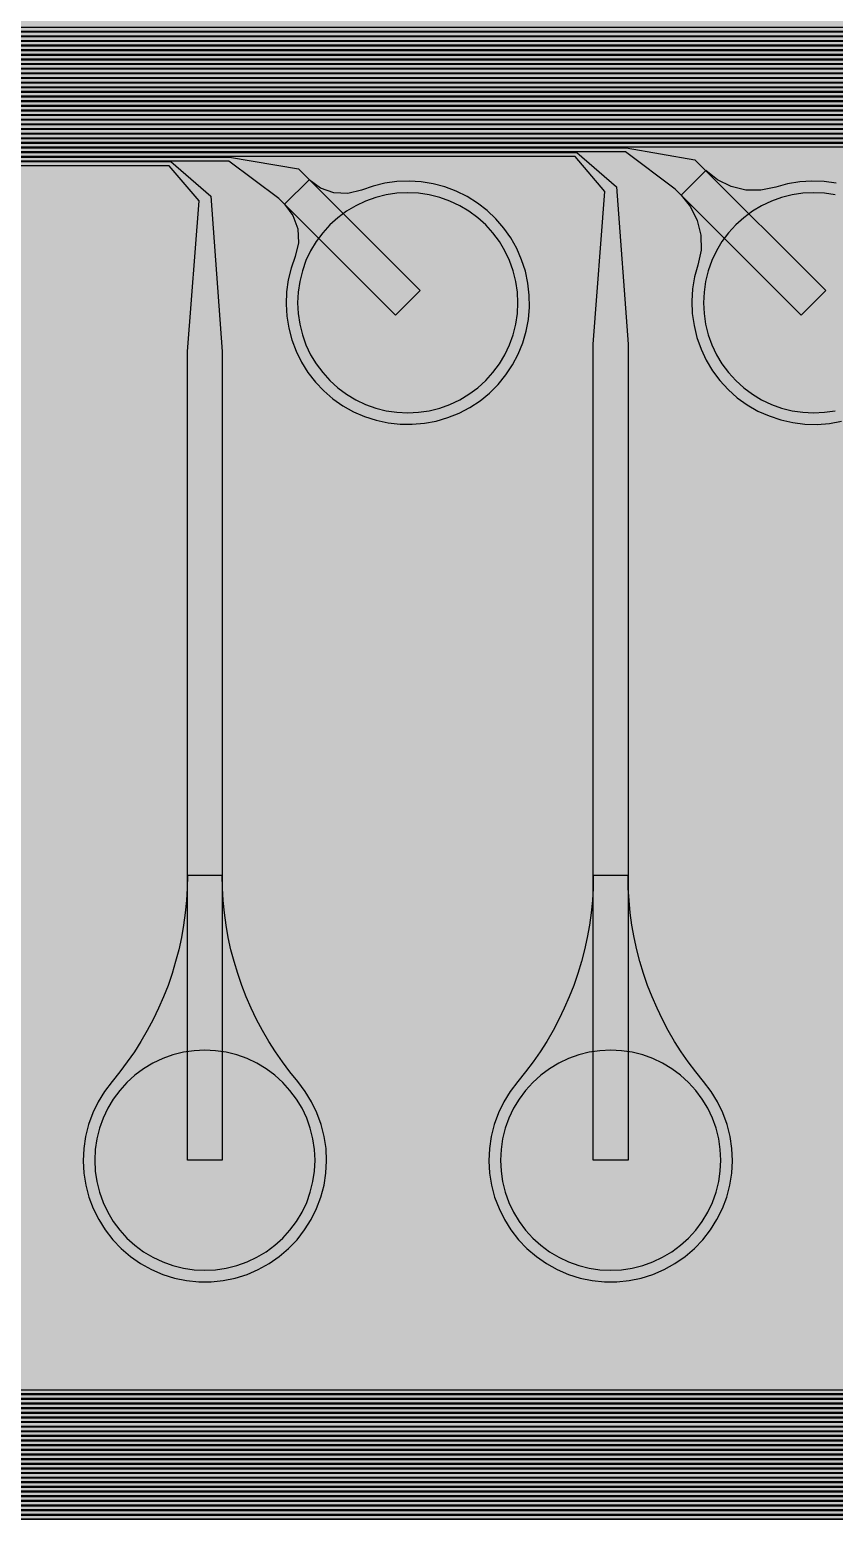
# Model space of a CAD drawing. Header units: metres. Extents: x -7231 to 10969, y -37556 to 1873.
# Drawn here: x -5395 to -4701, y -36084 to -34805 of the extents above; entities that cross this region are included whole.
import ezdxf

# ---------------------------------------------------------------- set-up
doc = ezdxf.new("R2010")
doc.units = ezdxf.units.M
for name, color, linetype in [('Metal1', 4, 'CONTINUOUS'), ('Metal2', 3, 'CONTINUOUS'), ('Polyimide', 7, 'CONTINUOUS'), ('Polyimide_Negative', 5, 'CONTINUOUS')]:
    doc.layers.add(name, color=color, linetype=linetype)

msp = doc.modelspace()

# ---------------------------------------------------------------- hatches: boundary and pattern name
at = {"layer": 'Polyimide'}
msp.add_hatch(color=7, dxfattribs=at).paths.add_polyline_path([(4065.7, -468), (4066.7, -502), (4068.5, -536), (4071.4, -570), (4075.5, -604), (4081, -638), (4088, -672), (4096.5, -706), (4106.6, -740), (4118.3, -774), (4131.6, -808), (4146.5, -842), (4162.9, -876), (4180.7, -910), (4199.8, -944), (4220.2, -978), (4241.7, -1012), (4264.2, -1046), (4287.5, -1080), (4311.5, -1114), (4336, -1148), (4360.9, -1182), (4385.9, -1216), (4410.9, -1250), (4435.7, -1284), (4460.2, -1318), (4484.2, -1352), (4507.5, -1385.9), (4530, -1419.9), (4551.5, -1453.9), (4571.9, -1487.9), (4591.1, -1521.9), (4608.9, -1555.9), (4625.3, -1589.9), (4640.1, -1623.9), (4653.4, -1657.9), (4665.1, -1691.9), (4675.2, -1725.9), (4683.7, -1759.9), (4690.7, -1793.9), (4696.2, -1827.9), (4700.3, -1861.9), (4703.2, -1895.9), (4705.1, -1929.9), (4706.1, -1963.9), (4706.4, -1997.9), (4706.5, -2031.9), (4706.5, -4793), (4710, -4838.4), (4720.2, -4882.7), (4737.1, -4925), (4760.1, -4964.2), (4788.9, -4999.5), (4822.6, -5030), (4860.5, -5055.1), (4901.8, -5074.2), (4901.8, -5074.2), (4970.7, -5105.2), (5034.7, -5145.3), (5092.8, -5193.5), (5143.8, -5249.2), (5186.9, -5311.2), (5221.2, -5378.4), (5246.2, -5449.7), (5261.4, -5523.7), (5266.5, -5599), (5261.4, -5674.3), (5246.2, -5748.3), (5221.2, -5819.6), (5186.9, -5886.8), (5143.8, -5948.8), (5092.8, -6004.5), (5034.7, -6052.7), (4970.7, -6092.8), (4901.8, -6123.8), (4860.5, -6142.9), (4822.6, -6168), (4788.9, -6198.5), (4760.1, -6233.8), (4737.1, -6273), (4720.2, -6315.3), (4710, -6359.6), (4706.5, -6405), (4706.5, -9221.5), (4710, -9266.9), (4720.2, -9311.2), (4737.1, -9353.5), (4760.1, -9392.7), (4788.9, -9428), (4822.6, -9458.5), (4860.5, -9483.6), (4901.8, -9502.7), (4970.7, -9533.7), (5034.7, -9573.8), (5092.8, -9622), (5143.8, -9677.7), (5186.9, -9739.7), (5221.2, -9806.9), (5246.2, -9878.2), (5261.4, -9952.2), (5266.5, -10027.5), (5261.4, -10102.8), (5246.2, -10176.8), (5221.2, -10248.1), (5186.9, -10315.3), (5143.8, -10377.3), (5092.8, -10433), (5034.7, -10481.2), (4970.7, -10521.3), (4901.8, -10552.3), (4860.5, -10571.4), (4822.6, -10596.5), (4788.9, -10627), (4760.1, -10662.3), (4737.1, -10701.5), (4720.2, -10743.8), (4710, -10788.1), (4706.5, -10833.5), (4706.5, -13650), (4710, -13695.4), (4720.2, -13739.7), (4737.1, -13782), (4760.1, -13821.2), (4788.9, -13856.5), (4822.6, -13887), (4860.5, -13912.1), (4901.8, -13931.2), (4970.7, -13962.2), (5034.7, -14002.2), (5092.8, -14050.5), (5143.8, -14106.2), (5186.9, -14168.2), (5221.2, -14235.4), (5246.2, -14306.7), (5261.4, -14380.7), (5266.5, -14456), (5261.4, -14531.3), (5246.2, -14605.3), (5221.2, -14676.5), (5186.9, -14743.8), (5143.8, -14805.8), (5092.8, -14861.5), (5034.7, -14909.7), (4970.7, -14949.8), (4901.8, -14980.8), (4860.5, -14999.9), (4822.6, -15025), (4788.9, -15055.5), (4760.1, -15090.8), (4737.1, -15130), (4720.2, -15172.3), (4710, -15216.6), (4706.5, -15262), (4706.5, -15456), (4720.9, -15750), (4764.1, -16041.3), (4835.7, -16326.8), (4934.9, -16604), (5060.7, -16870.2), (5212.1, -17122.7), (5387.5, -17359.2), (5585.2, -17577.3), (5803.3, -17775), (6039.8, -17950.4), (6292.3, -18101.8), (6558.4, -18227.6), (6835.6, -18326.8), (7121.2, -18398.3), (7412.4, -18441.5), (7706.5, -18456), (9969, -18456), (10047.4, -18459.8), (10125.1, -18471.4), (10201.2, -18490.4), (10275.2, -18516.9), (10346.1, -18550.5), (10413.5, -18590.8), (10476.5, -18637.6), (10534.7, -18690.3), (10587.4, -18748.5), (10634.2, -18811.5), (10674.5, -18878.9), (10708.1, -18949.8), (10734.6, -19023.8), (10753.6, -19099.9), (10765.2, -19177.6), (10769, -19256), (10769, -20895.8), (10730.2, -20951.4), (10694.6, -21009.1), (10662.2, -21068.6), (10633.2, -21129.9), (10607.6, -21192.7), (10585.5, -21256.7), (10566.9, -21322), (10552, -21388.1), (10540.8, -21455), (10533.4, -21522.3), (10529.6, -21590), (10529.6, -21657.8), (10533.4, -21725.5), (10540.8, -21792.9), (10552, -21859.7), (10566.9, -21925.9), (10585.5, -21991.1), (10607.6, -22055.2), (10633.2, -22117.9), (10662.2, -22179.2), (10694.6, -22238.7), (10730.2, -22296.4), (10769, -22352), (10769, -32454.2), (10728.7, -32510.5), (10691.7, -32568.9), (10658, -32629.3), (10627.8, -32691.6), (10601.2, -32755.4), (10578.2, -32820.7), (10558.9, -32887.1), (10543.4, -32954.5), (10531.8, -33022.7), (10524, -33091.4), (10520.1, -33160.5), (10520.1, -33229.7), (10524, -33298.8), (10531.8, -33367.5), (10543.4, -33435.7), (10558.9, -33503.1), (10578.2, -33569.5), (10601.2, -33634.8), (10627.8, -33698.6), (10658, -33760.8), (10691.7, -33821.3), (10728.7, -33879.7), (10769, -33936), (10769, -36556), (10765.2, -36634.4), (10753.6, -36712.1), (10734.6, -36788.2), (10708.1, -36862.1), (10674.5, -36933.1), (10634.2, -37000.5), (10587.4, -37063.5), (10534.7, -37121.7), (10476.5, -37174.4), (10413.5, -37221.2), (10346.1, -37261.5), (10275.2, -37295.1), (10201.2, -37321.6), (10125.1, -37340.6), (10047.4, -37352.1), (9969, -37356), (-6231, -37356), (-6309.4, -37352.1), (-6387.1, -37340.6), (-6463.2, -37321.6), (-6537.2, -37295.1), (-6608.1, -37261.5), (-6675.5, -37221.2), (-6738.5, -37174.4), (-6796.7, -37121.7), (-6849.4, -37063.5), (-6896.2, -37000.5), (-6936.5, -36933.1), (-6970.1, -36862.1), (-6996.6, -36788.2), (-7015.6, -36712.1), (-7027.2, -36634.4), (-7031, -36556), (-7031, -33936), (-6990.7, -33879.8), (-6953.7, -33821.3), (-6920, -33760.9), (-6889.8, -33698.6), (-6863.2, -33634.8), (-6840.2, -33569.5), (-6820.9, -33503.1), (-6805.4, -33435.7), (-6793.7, -33367.5), (-6785.9, -33298.8), (-6782, -33229.7), (-6782, -33160.5), (-6785.9, -33091.4), (-6793.7, -33022.7), (-6805.4, -32954.5), (-6820.9, -32887.1), (-6840.2, -32820.6), (-6863.2, -32755.4), (-6889.8, -32691.5), (-6920, -32629.3), (-6953.7, -32568.9), (-6990.7, -32510.4), (-7031, -32454.2), (-7031, -22364.8), (-6990.7, -22308.6), (-6953.7, -22250.1), (-6920, -22189.7), (-6889.8, -22127.5), (-6863.2, -22063.6), (-6840.2, -21998.4), (-6820.9, -21931.9), (-6805.4, -21864.5), (-6793.7, -21796.3), (-6785.9, -21727.6), (-6782, -21658.5), (-6782, -21589.3), (-6785.9, -21520.3), (-6793.7, -21451.5), (-6805.4, -21383.3), (-6820.9, -21315.9), (-6840.2, -21249.5), (-6863.2, -21184.2), (-6889.8, -21120.4), (-6920, -21058.1), (-6953.7, -20997.7), (-6990.7, -20939.3), (-7031, -20883), (-7031, -19256), (-7027.2, -19177.6), (-7015.6, -19099.9), (-6996.6, -19023.8), (-6970.1, -18949.8), (-6936.5, -18878.9), (-6896.2, -18811.5), (-6849.4, -18748.5), (-6796.7, -18690.3), (-6738.5, -18637.6), (-6675.5, -18590.8), (-6608.1, -18550.5), (-6537.2, -18516.9), (-6463.2, -18490.4), (-6387.1, -18471.4), (-6309.4, -18459.8), (-6231, -18456), (-3968.5, -18456), (-3674.4, -18441.5), (-3383.2, -18398.3), (-3097.6, -18326.8), (-2820.4, -18227.6), (-2554.3, -18101.8), (-2301.8, -17950.4), (-2065.3, -17775), (-1847.2, -17577.3), (-1649.5, -17359.2), (-1474.1, -17122.7), (-1322.7, -16870.2), (-1196.9, -16604), (-1097.7, -16326.8), (-1026.1, -16041.3), (-982.9, -15750), (-968.5, -15456), (-968.5, -15262), (-972, -15216.6), (-982.2, -15172.3), (-999.1, -15130), (-1022.1, -15090.8), (-1050.9, -15055.5), (-1084.6, -15025), (-1122.5, -14999.9), (-1163.8, -14980.8), (-1232.7, -14949.8), (-1296.7, -14909.7), (-1354.8, -14861.5), (-1405.8, -14805.8), (-1448.9, -14743.8), (-1483.2, -14676.5), (-1508.2, -14605.3), (-1523.4, -14531.3), (-1528.5, -14456), (-1523.4, -14380.7), (-1508.2, -14306.7), (-1483.2, -14235.4), (-1448.9, -14168.2), (-1405.8, -14106.2), (-1354.8, -14050.5), (-1296.7, -14002.2), (-1232.7, -13962.2), (-1163.8, -13931.2), (-1122.5, -13912.1), (-1084.6, -13887), (-1050.9, -13856.5), (-1022.1, -13821.2), (-999.1, -13782), (-982.2, -13739.7), (-972, -13695.4), (-968.5, -13650), (-968.5, -12309.6), (-972, -12264.3), (-982.2, -12219.9), (-999.1, -12177.7), (-1022.1, -12138.5), (-1050.9, -12103.2), (-1084.6, -12072.6), (-1122.5, -12047.5), (-1163.8, -12028.5), (-1232.7, -11997.4), (-1296.7, -11957.4), (-1354.8, -11909.1), (-1405.8, -11853.5), (-1448.9, -11791.5), (-1483.2, -11724.2), (-1508.2, -11653), (-1523.4, -11579), (-1528.5, -11503.7), (-1523.4, -11428.3), (-1508.2, -11354.4), (-1483.2, -11283.1), (-1448.9, -11215.9), (-1405.8, -11153.8), (-1354.8, -11098.2), (-1296.7, -11049.9), (-1232.7, -11009.9), (-1163.8, -10978.8), (-1122.5, -10959.8), (-1084.6, -10934.7), (-1050.9, -10904.1), (-1022.1, -10868.9), (-999.1, -10829.6), (-982.2, -10787.4), (-972, -10743), (-968.5, -10697.7), (-968.5, -9357.3), (-972, -9311.9), (-982.2, -9267.6), (-999.1, -9225.4), (-1022.1, -9186.1), (-1050.9, -9150.8), (-1084.6, -9120.3), (-1122.5, -9095.2), (-1163.8, -9076.2), (-1163.8, -9076.2), (-1232.7, -9045.1), (-1296.7, -9005.1), (-1354.8, -8956.8), (-1405.8, -8901.1), (-1448.9, -8839.1), (-1483.2, -8771.9), (-1508.2, -8700.6), (-1523.4, -8626.7), (-1528.5, -8551.3), (-1523.4, -8476), (-1508.2, -8402), (-1483.2, -8330.8), (-1448.9, -8263.5), (-1405.8, -8201.5), (-1354.8, -8145.9), (-1296.7, -8097.6), (-1232.7, -8057.6), (-1163.8, -8026.5), (-1163.8, -8026.5), (-1122.5, -8007.4), (-1084.6, -7982.4), (-1050.9, -7951.8), (-1022.1, -7916.5), (-999.1, -7877.3), (-982.2, -7835), (-972, -7790.7), (-968.5, -7745.4), (-968.5, -6405), (-972, -6359.6), (-982.2, -6315.3), (-999.1, -6273), (-1022.1, -6233.8), (-1050.9, -6198.5), (-1084.6, -6168), (-1122.5, -6142.9), (-1163.8, -6123.8), (-1163.8, -6123.8), (-1232.7, -6092.8), (-1296.7, -6052.7), (-1354.8, -6004.5), (-1405.8, -5948.8), (-1448.9, -5886.8), (-1483.2, -5819.6), (-1508.2, -5748.3), (-1523.4, -5674.3), (-1528.5, -5599), (-1523.4, -5523.7), (-1508.2, -5449.7), (-1483.2, -5378.4), (-1448.9, -5311.2), (-1405.8, -5249.2), (-1354.8, -5193.5), (-1296.7, -5145.3), (-1232.7, -5105.2), (-1163.8, -5074.2), (-1163.8, -5074.2), (-1122.5, -5055.1), (-1084.6, -5030), (-1050.9, -4999.5), (-1022.1, -4964.2), (-999.1, -4925), (-982.2, -4882.7), (-972, -4838.4), (-968.5, -4793), (-968.5, -2031.9), (-968.4, -1997.9), (-968.1, -1963.9), (-967.1, -1929.9), (-965.2, -1895.9), (-962.2, -1861.9), (-958, -1827.9), (-952.4, -1793.9), (-945.3, -1759.9), (-936.6, -1725.9), (-926.4, -1691.9), (-914.4, -1657.9), (-900.9, -1623.9), (-885.7, -1589.9), (-869.1, -1555.9), (-850.9, -1521.9), (-831.4, -1487.9), (-810.6, -1453.9), (-788.7, -1419.9), (-765.8, -1385.9), (-742.1, -1352), (-717.6, -1318), (-692.7, -1284), (-667.4, -1250), (-641.9, -1216), (-616.4, -1182), (-591.1, -1148), (-566.1, -1114), (-541.7, -1080), (-517.9, -1046), (-495, -1012), (-473.1, -978), (-452.4, -944), (-432.8, -910), (-414.7, -876), (-398, -842), (-382.9, -808), (-369.3, -774), (-357.4, -740), (-347.1, -706), (-338.4, -672), (-331.3, -638), (-325.7, -604), (-321.5, -570), (-318.6, -536), (-316.7, -502), (-315.7, -468), (-315.3, -434), (-315.2, -400), (-315.2, 401), (-315.2, 451), (-315.2, 1644), (-270.2, 1644), (-270, 1637.1), (-269.4, 1630.3), (-268.2, 1623.5), (-266.7, 1616.8), (-264.7, 1610.2), (-262.3, 1603.8), (-259.4, 1597.6), (-256.2, 1591.5), (-252.6, 1585.7), (-248.6, 1580.1), (-244.2, 1574.8), (-239.5, 1569.8), (-234.5, 1565.1), (-229.2, 1560.7), (-223.6, 1556.7), (-217.8, 1553.1), (-211.7, 1549.8), (-205.4, 1547), (-199, 1544.6), (-192.4, 1542.6), (-185.7, 1541), (-179, 1539.9), (-172.1, 1539.2), (-165.2, 1539), (-158.4, 1539.2), (-151.5, 1539.9), (-144.8, 1541), (-138.1, 1542.6), (-131.5, 1544.6), (-125.1, 1547), (-118.8, 1549.8), (-112.8, 1553.1), (-106.9, 1556.7), (-101.3, 1560.7), (-96, 1565.1), (-91, 1569.8), (-86.3, 1574.8), (-81.9, 1580.1), (-77.9, 1585.7), (-74.3, 1591.5), (-71.1, 1597.6), (-68.2, 1603.8), (-65.8, 1610.2), (-63.8, 1616.8), (-62.3, 1623.5), (-61.1, 1630.3), (-60.5, 1637.1), (-60.2, 1644), (1853, 1644), (1853, 1573), (3815.2, 1573), (3815.5, 1579.5), (3816.1, 1586.1), (3817.2, 1592.5), (3818.7, 1598.9), (3820.6, 1605.1), (3822.9, 1611.3), (3825.6, 1617.2), (3828.6, 1623), (3832.1, 1628.6), (3835.9, 1633.9), (3840.1, 1638.9), (3844.5, 1643.7), (3849.3, 1648.2), (3854.4, 1652.3), (3859.7, 1656.1), (3865.2, 1659.6), (3871, 1662.7), (3877, 1665.4), (3883.1, 1667.7), (3889.4, 1669.6), (3895.7, 1671.1), (3902.2, 1672.1), (3908.7, 1672.8), (3915.2, 1673), (3921.8, 1672.8), (3928.3, 1672.1), (3934.8, 1671.1), (3941.1, 1669.6), (3947.4, 1667.7), (3953.5, 1665.4), (3959.5, 1662.7), (3965.2, 1659.6), (3970.8, 1656.1), (3976.1, 1652.3), (3981.2, 1648.2), (3986, 1643.7), (3990.4, 1638.9), (3994.6, 1633.9), (3998.4, 1628.6), (4001.9, 1623), (4004.9, 1617.2), (4007.6, 1611.3), (4009.9, 1605.1), (4011.8, 1598.9), (4013.3, 1592.5), (4014.4, 1586.1), (4015, 1579.5), (4015.2, 1573), (4065.2, 1573), (4065.2, 451), (4065.2, 401), (4065.2, -400), (4065.3, -434), (4065.7, -468)])

# ---------------------------------------------------------------- linework, layer by layer
at = {"layer": 'Metal1'}
for points in [[(1728.7, -19211.9), (1728.7, -36063.7), (1697.7, -36094.7), (-5826.2, -36094.7), (-5857.2, -36063.7), (-5857.2, -34838.3), (-5826.2, -34807.2), (-372.8, -34807.2), (-338.9, -34837.1), (-328.5, -34993.5), (-328.5, -35781), (-358.5, -35781), (-358.5, -34993.5), (-348.1, -34840.9), (-374.2, -34810.8), (-5824.8, -34810.8), (-5853.7, -34839.7), (-5853.7, -36062.3), (-5824.8, -36091.2), (1696.3, -36091.2), (1725.2, -36062.3), (1725.2, -19211.9)], [(1720.7, -19211.9), (1720.7, -36055.7), (1689.7, -36086.7), (-5818.2, -36086.7), (-5849.2, -36055.7), (-5849.2, -34846.3), (-5818.2, -34815.2), (-722.8, -34815.2), (-688.9, -34845.1), (-678.5, -34999.9), (-678.5, -35781), (-708.5, -35781), (-708.5, -34999.9), (-698.1, -34848.9), (-724.2, -34818.8), (-5816.8, -34818.8), (-5845.7, -34847.7), (-5845.7, -36054.3), (-5816.8, -36083.2), (1688.3, -36083.2), (1717.2, -36054.3), (1717.2, -19211.9)], [(1712.7, -19211.9), (1712.7, -36047.7), (1681.7, -36078.7), (-5810.2, -36078.7), (-5841.2, -36047.7), (-5841.2, -34854.3), (-5810.2, -34823.2), (-1072.8, -34823.2), (-1038.8, -34853.1), (-1028.5, -35006.3), (-1028.5, -35781), (-1058.5, -35781), (-1058.5, -35006.3), (-1048.2, -34856.9), (-1074.2, -34826.8), (-5808.8, -34826.8), (-5837.7, -34855.7), (-5837.7, -36046.3), (-5808.8, -36075.2), (1680.3, -36075.2), (1709.2, -36046.3), (1709.2, -19211.9)], [(1704.7, -19211.9), (1704.7, -36039.7), (1673.7, -36070.7), (-5802.2, -36070.7), (-5833.2, -36039.7), (-5833.2, -34862.3), (-5802.2, -34831.2), (-1422.8, -34831.2), (-1388.8, -34861.1), (-1378.5, -35012.7), (-1378.5, -35781), (-1408.5, -35781), (-1408.5, -35012.7), (-1398.2, -34864.9), (-1424.2, -34834.8), (-5800.8, -34834.8), (-5829.7, -34863.7), (-5829.7, -36038.3), (-5800.8, -36067.2), (1672.3, -36067.2), (1701.2, -36038.3), (1701.2, -19211.9)], [(1696.7, -19211.9), (1696.7, -36031.7), (1665.7, -36062.7), (-5794.2, -36062.7), (-5825.2, -36031.7), (-5825.2, -34870.3), (-5794.2, -34839.2), (-1772.8, -34839.2), (-1738.8, -34869.1), (-1728.5, -35019.1), (-1728.5, -35781), (-1758.5, -35781), (-1758.5, -35019.1), (-1748.2, -34872.9), (-1774.2, -34842.8), (-5792.8, -34842.8), (-5821.7, -34871.7), (-5821.7, -36030.3), (-5792.8, -36059.2), (1664.3, -36059.2), (1693.2, -36030.3), (1693.2, -19211.9)], [(1688.7, -19211.9), (1688.7, -36023.7), (1657.7, -36054.7), (-5786.2, -36054.7), (-5817.2, -36023.7), (-5817.2, -34878.3), (-5786.2, -34847.2), (-2122.8, -34847.2), (-2088.8, -34877), (-2078.5, -35025.5), (-2078.5, -35781), (-2108.5, -35781), (-2108.5, -35025.5), (-2098.2, -34881), (-2124.2, -34850.8), (-5784.8, -34850.8), (-5813.7, -34879.7), (-5813.7, -36022.3), (-5784.8, -36051.2), (1656.3, -36051.2), (1685.2, -36022.3), (1685.2, -19211.9)], [(1680.7, -19211.9), (1680.7, -36015.7), (1649.7, -36046.7), (-5778.2, -36046.7), (-5809.2, -36015.7), (-5809.2, -34886.3), (-5778.2, -34855.2), (-2472.8, -34855.2), (-2438.7, -34885), (-2428.5, -35031.9), (-2428.5, -35781), (-2458.5, -35781), (-2458.5, -35031.9), (-2448.3, -34889), (-2474.2, -34858.8), (-5776.8, -34858.8), (-5805.7, -34887.7), (-5805.7, -36014.3), (-5776.8, -36043.2), (1648.3, -36043.2), (1677.2, -36014.3), (1677.2, -19211.9)], [(1672.7, -19211.9), (1672.7, -36007.7), (1641.7, -36038.7), (-5770.2, -36038.7), (-5801.2, -36007.7), (-5801.2, -34894.3), (-5770.2, -34863.2), (-2822.8, -34863.2), (-2788.7, -34893), (-2778.5, -35038.3), (-2778.5, -35781), (-2808.5, -35781), (-2808.5, -35038.3), (-2798.3, -34897), (-2824.2, -34866.8), (-5768.8, -34866.8), (-5797.7, -34895.7), (-5797.7, -36006.3), (-5768.8, -36035.2), (1640.3, -36035.2), (1669.2, -36006.3), (1669.2, -19211.9)], [(1664.7, -19211.9), (1664.7, -35999.7), (1633.7, -36030.7), (-5762.2, -36030.7), (-5793.2, -35999.7), (-5793.2, -34902.3), (-5762.2, -34871.2), (-3172.8, -34871.2), (-3138.7, -34901), (-3128.5, -35044.7), (-3128.5, -35781), (-3158.5, -35781), (-3158.5, -35044.7), (-3148.3, -34905), (-3174.2, -34874.8), (-5760.8, -34874.8), (-5789.7, -34903.7), (-5789.7, -35998.3), (-5760.8, -36027.2), (1632.3, -36027.2), (1661.2, -35998.3), (1661.2, -19211.9)], [(1656.7, -19211.9), (1656.7, -35991.7), (1625.7, -36022.7), (-5754.2, -36022.7), (-5785.2, -35991.7), (-5785.2, -34910.3), (-5754.2, -34879.2), (-3522.8, -34879.2), (-3488.7, -34909), (-3478.5, -35051.1), (-3478.5, -35781), (-3508.5, -35781), (-3508.5, -35051.1), (-3498.3, -34913), (-3524.2, -34882.8), (-5752.8, -34882.8), (-5781.7, -34911.7), (-5781.7, -35990.3), (-5752.8, -36019.2), (1624.3, -36019.2), (1653.2, -35990.3), (1653.2, -19211.9)], [(1648.7, -19211.9), (1648.7, -35983.7), (1617.7, -36014.7), (-5746.2, -36014.7), (-5777.2, -35983.7), (-5777.2, -34918.3), (-5746.2, -34887.2), (-3872.8, -34887.2), (-3838.6, -34917), (-3828.5, -35057.5), (-3828.5, -35781), (-3858.5, -35781), (-3858.5, -35057.5), (-3848.4, -34921), (-3874.2, -34890.8), (-5744.8, -34890.8), (-5773.7, -34919.7), (-5773.7, -35982.3), (-5744.8, -36011.2), (1616.3, -36011.2), (1645.2, -35982.3), (1645.2, -19211.9)], [(1640.7, -19211.9), (1640.7, -35975.7), (1609.7, -36006.7), (-5738.2, -36006.7), (-5769.2, -35975.7), (-5769.2, -34926.3), (-5738.2, -34895.2), (-4222.8, -34895.2), (-4188.6, -34925), (-4178.5, -35063.9), (-4178.5, -35781), (-4208.5, -35781), (-4208.5, -35063.9), (-4198.4, -34929), (-4224.2, -34898.8), (-5736.8, -34898.8), (-5765.7, -34927.7), (-5765.7, -35974.3), (-5736.8, -36003.2), (1608.3, -36003.2), (1637.2, -35974.3), (1637.2, -19211.9)], [(1632.7, -19211.9), (1632.7, -35967.7), (1601.7, -35998.7), (-5730.2, -35998.7), (-5761.2, -35967.7), (-5761.2, -34934.3), (-5730.2, -34903.2), (-4572.8, -34903.2), (-4538.6, -34933), (-4528.5, -35070.3), (-4528.5, -35781), (-4558.5, -35781), (-4558.5, -35070.3), (-4548.4, -34937), (-4574.2, -34906.8), (-5728.8, -34906.8), (-5757.7, -34935.7), (-5757.7, -35966.3), (-5728.8, -35995.2), (1600.3, -35995.2), (1629.2, -35966.3), (1629.2, -19211.9)], [(1624.7, -19211.9), (1624.7, -35959.7), (1593.7, -35990.7), (-5722.2, -35990.7), (-5753.2, -35959.7), (-5753.2, -34942.3), (-5722.2, -34911.2), (-4922.8, -34911.2), (-4888.6, -34941), (-4878.5, -35076.7), (-4878.5, -35781), (-4908.5, -35781), (-4908.5, -35076.7), (-4898.4, -34945), (-4924.2, -34914.8), (-5720.8, -34914.8), (-5749.7, -34943.7), (-5749.7, -35958.3), (-5720.8, -35987.2), (1592.3, -35987.2), (1621.2, -35958.3), (1621.2, -19211.9)], [(1616.7, -19211.9), (1616.7, -35951.7), (1585.7, -35982.7), (-5714.2, -35982.7), (-5745.2, -35951.7), (-5745.2, -34950.3), (-5714.2, -34919.2), (-5272.8, -34919.2), (-5238.5, -34948.9), (-5228.5, -35083.1), (-5228.5, -35781), (-5258.5, -35781), (-5258.5, -35083.1), (-5248.5, -34953.1), (-5274.2, -34922.8), (-5712.8, -34922.8), (-5741.7, -34951.7), (-5741.7, -35950.3), (-5712.8, -35979.2), (1584.3, -35979.2), (1613.2, -35950.3), (1613.2, -19211.9)]]:
    msp.add_lwpolyline(points, dxfattribs=at)
for points in [[(-5258.5, -35535.4), (-5258.7, -35546.2), (-5259.3, -35556.9), (-5260.4, -35567.6), (-5261.8, -35578.2), (-5263.7, -35588.8), (-5266, -35599.3), (-5268.7, -35609.6), (-5271.8, -35619.9), (-5275.3, -35630.1), (-5279.2, -35640.1), (-5283.5, -35649.9), (-5288.1, -35659.6), (-5293.2, -35669.1), (-5298.6, -35678.4), (-5304.3, -35687.4), (-5310.4, -35696.2), (-5316.9, -35704.8), (-5323.6, -35713.1), (-5330.1, -35721.6), (-5335.6, -35730.6), (-5340.2, -35740.2), (-5343.9, -35750.1), (-5346.5, -35760.4), (-5348, -35770.9), (-5348.5, -35781.5), (-5347.9, -35792.1), (-5346.3, -35802.6), (-5343.6, -35812.8), (-5339.8, -35822.7), (-5335.1, -35832.2), (-5329.5, -35841.2), (-5323, -35849.6), (-5315.7, -35857.3), (-5307.6, -35864.2), (-5298.9, -35870.2), (-5289.6, -35875.3), (-5279.9, -35879.5), (-5269.7, -35882.7), (-5259.4, -35884.8), (-5248.8, -35885.9), (-5238.2, -35885.9), (-5227.6, -35884.8), (-5217.3, -35882.7), (-5207.1, -35879.5), (-5197.4, -35875.3), (-5188.1, -35870.2), (-5179.4, -35864.2), (-5171.3, -35857.3), (-5164, -35849.6), (-5157.5, -35841.2), (-5151.9, -35832.2), (-5147.2, -35822.7), (-5143.4, -35812.8), (-5140.7, -35802.6), (-5139.1, -35792.1), (-5138.5, -35781.5), (-5139, -35770.9), (-5140.5, -35760.4), (-5143.1, -35750.1), (-5146.8, -35740.2), (-5151.4, -35730.6), (-5156.9, -35721.6), (-5163.4, -35713.1), (-5170.1, -35704.8), (-5176.6, -35696.2), (-5182.7, -35687.4), (-5188.4, -35678.4), (-5193.8, -35669.1), (-5198.9, -35659.6), (-5203.5, -35649.9), (-5207.8, -35640.1), (-5211.7, -35630.1), (-5215.2, -35619.9), (-5218.3, -35609.6), (-5221, -35599.3), (-5223.3, -35588.8), (-5225.2, -35578.2), (-5226.6, -35567.6), (-5227.7, -35556.9), (-5228.3, -35546.2), (-5228.5, -35535.4), (-5258.5, -35535.4)], [(-4908.5, -35535.4), (-4908.7, -35546.2), (-4909.3, -35556.9), (-4910.4, -35567.6), (-4911.8, -35578.2), (-4913.7, -35588.8), (-4916, -35599.3), (-4918.7, -35609.6), (-4921.8, -35619.9), (-4925.3, -35630.1), (-4929.2, -35640.1), (-4933.5, -35649.9), (-4938.1, -35659.6), (-4943.2, -35669.1), (-4948.6, -35678.4), (-4954.3, -35687.4), (-4960.4, -35696.2), (-4966.9, -35704.8), (-4973.6, -35713.1), (-4980.1, -35721.6), (-4985.6, -35730.6), (-4990.2, -35740.2), (-4993.9, -35750.1), (-4996.5, -35760.4), (-4998, -35770.9), (-4998.5, -35781.5), (-4997.9, -35792.1), (-4996.3, -35802.6), (-4993.6, -35812.8), (-4989.8, -35822.7), (-4985.1, -35832.2), (-4979.5, -35841.2), (-4973, -35849.6), (-4965.7, -35857.3), (-4957.6, -35864.2), (-4948.9, -35870.2), (-4939.6, -35875.3), (-4929.9, -35879.5), (-4919.7, -35882.7), (-4909.4, -35884.8), (-4898.8, -35885.9), (-4888.2, -35885.9), (-4877.6, -35884.8), (-4867.3, -35882.7), (-4857.1, -35879.5), (-4847.4, -35875.3), (-4838.1, -35870.2), (-4829.4, -35864.2), (-4821.3, -35857.3), (-4814, -35849.6), (-4807.5, -35841.2), (-4801.9, -35832.2), (-4797.2, -35822.7), (-4793.4, -35812.8), (-4790.7, -35802.6), (-4789.1, -35792.1), (-4788.5, -35781.5), (-4789, -35770.9), (-4790.5, -35760.4), (-4793.1, -35750.1), (-4796.8, -35740.2), (-4801.4, -35730.6), (-4806.9, -35721.6), (-4813.4, -35713.1), (-4820.1, -35704.8), (-4826.6, -35696.2), (-4832.7, -35687.4), (-4838.4, -35678.4), (-4843.8, -35669.1), (-4848.9, -35659.6), (-4853.5, -35649.9), (-4857.8, -35640.1), (-4861.7, -35630.1), (-4865.2, -35619.9), (-4868.3, -35609.6), (-4871, -35599.3), (-4873.3, -35588.8), (-4875.2, -35578.2), (-4876.6, -35567.6), (-4877.7, -35556.9), (-4878.3, -35546.2), (-4878.5, -35535.4), (-4908.5, -35535.4)]]:
    msp.add_lwpolyline(points, close=True, dxfattribs=at)
at = {"layer": 'Metal2'}
for points in [[(1732.7, -19211.9), (1732.7, -36067.7), (1701.7, -36098.7), (-5830.2, -36098.7), (-5861.2, -36067.7), (-5861.2, -34834.3), (-5830.2, -34803.2), (-339.3, -34803.2), (-289.1, -34825.4), (-242.8, -34887.7), (-155.6, -35033.3), (-181.4, -35048.7), (-268.5, -34903.1), (-299.5, -34836.1), (-340.2, -34806.8), (-5828.8, -34806.8), (-5857.7, -34835.7), (-5857.7, -36066.3), (-5828.8, -36095.2), (1700.3, -36095.2), (1729.2, -36066.3), (1729.2, -19211.9)], [(1724.7, -19211.9), (1724.7, -36059.7), (1693.7, -36090.7), (-5822.2, -36090.7), (-5853.2, -36059.7), (-5853.2, -34842.3), (-5822.2, -34811.2), (-689.3, -34811.2), (-638.6, -34832.9), (-595.1, -34888.8), (-505.7, -35033.1), (-531.3, -35048.9), (-620.6, -34904.6), (-649.3, -34844.1), (-690.2, -34814.8), (-5820.8, -34814.8), (-5849.7, -34843.7), (-5849.7, -36058.3), (-5820.8, -36087.2), (1692.3, -36087.2), (1721.2, -36058.3), (1721.2, -19211.9)], [(1716.7, -19211.9), (1716.7, -36051.7), (1685.7, -36082.7), (-5814.2, -36082.7), (-5845.2, -36051.7), (-5845.2, -34850.3), (-5814.2, -34819.2), (-1039.3, -34819.2), (-988, -34840.3), (-947.5, -34890.1), (-855.9, -35032.9), (-881.1, -35049.1), (-972.8, -34906.3), (-999, -34852.2), (-1040.2, -34822.8), (-5812.8, -34822.8), (-5841.7, -34851.7), (-5841.7, -36050.3), (-5812.8, -36079.2), (1684.3, -36079.2), (1713.2, -36050.3), (1713.2, -19211.9)], [(1708.7, -19211.9), (1708.7, -36043.7), (1677.7, -36074.7), (-5806.2, -36074.7), (-5837.2, -36043.7), (-5837.2, -34858.3), (-5806.2, -34827.2), (-1389.3, -34827.2), (-1337.4, -34847.7), (-1300.1, -34891.4), (-1206, -35032.7), (-1231, -35049.3), (-1325.1, -34908.1), (-1348.8, -34860.3), (-1390.2, -34830.8), (-5804.8, -34830.8), (-5833.7, -34859.7), (-5833.7, -36042.3), (-5804.8, -36071.2), (1676.3, -36071.2), (1705.2, -36042.3), (1705.2, -19211.9)], [(1700.7, -19211.9), (1700.7, -36035.7), (1669.7, -36066.7), (-5798.2, -36066.7), (-5829.2, -36035.7), (-5829.2, -34866.3), (-5798.2, -34835.2), (-1739.3, -34835.2), (-1686.7, -34855), (-1652.8, -34892.9), (-1556.2, -35032.5), (-1580.8, -35049.5), (-1677.4, -34910), (-1698.6, -34868.4), (-1740.1, -34838.7), (-5796.8, -34838.7), (-5825.7, -34867.7), (-5825.7, -36034.3), (-5796.8, -36063.2), (1668.3, -36063.2), (1697.2, -36034.3), (1697.2, -19211.9)], [(1692.7, -19211.9), (1692.7, -36027.7), (1661.7, -36058.7), (-5790.2, -36058.7), (-5821.2, -36027.7), (-5821.2, -34874.3), (-5790.2, -34843.2), (-2089.3, -34843.2), (-2036, -34862.2), (-2005.5, -34894.5), (-1906.3, -35032.2), (-1930.7, -35049.8), (-2029.9, -34912.1), (-2048.3, -34876.5), (-2090.1, -34846.8), (-5788.8, -34846.8), (-5817.7, -34875.7), (-5817.7, -36026.3), (-5788.8, -36055.2), (1660.3, -36055.2), (1689.2, -36026.3), (1689.2, -19211.9)], [(1684.7, -19211.9), (1684.7, -36019.7), (1653.7, -36050.7), (-5782.2, -36050.7), (-5813.2, -36019.7), (-5813.2, -34882.3), (-5782.2, -34851.2), (-2439.3, -34851.2), (-2385.3, -34869.3), (-2358.4, -34896.3), (-2256.5, -35032), (-2280.5, -35050), (-2382.4, -34914.3), (-2398.1, -34884.7), (-2440.1, -34854.8), (-5780.8, -34854.8), (-5809.7, -34883.7), (-5809.7, -36018.3), (-5780.8, -36047.2), (1652.3, -36047.2), (1681.2, -36018.3), (1681.2, -19211.9)], [(1676.7, -19211.9), (1676.7, -36011.7), (1645.7, -36042.7), (-5774.2, -36042.7), (-5805.2, -36011.7), (-5805.2, -34890.3), (-5774.2, -34859.2), (-2789.3, -34859.2), (-2734.5, -34876.3), (-2711.4, -34898.2), (-2606.7, -35031.7), (-2630.3, -35050.3), (-2735.1, -34916.7), (-2747.9, -34892.9), (-2790.1, -34862.8), (-5772.8, -34862.8), (-5801.7, -34891.7), (-5801.7, -36010.3), (-5772.8, -36039.2), (1644.3, -36039.2), (1673.2, -36010.3), (1673.2, -19211.9)], [(1668.7, -19211.9), (1668.7, -36003.7), (1637.7, -36034.7), (-5766.2, -36034.7), (-5797.2, -36003.7), (-5797.2, -34898.3), (-5766.2, -34867.2), (-3170.2, -34867.2), (-3114.1, -34882.4), (-3077.9, -34910.4), (-2957.9, -35030.4), (-2979.1, -35051.6), (-3099.1, -34931.6), (-3124.5, -34898), (-3170.8, -34870.8), (-5764.8, -34870.8), (-5793.7, -34899.7), (-5793.7, -36002.3), (-5764.8, -36031.2), (1636.3, -36031.2), (1665.2, -36002.3), (1665.2, -19211.9)], [(1660.7, -19211.9), (1660.7, -35995.7), (1629.7, -36026.7), (-5758.2, -36026.7), (-5789.2, -35995.7), (-5789.2, -34906.3), (-5758.2, -34875.2), (-3512.2, -34875.2), (-3455.5, -34889.6), (-3427.9, -34910.4), (-3307.9, -35030.4), (-3329.1, -35051.6), (-3449.1, -34931.6), (-3467, -34906.8), (-3512.8, -34878.8), (-5756.8, -34878.8), (-5785.7, -34907.7), (-5785.7, -35994.3), (-5756.8, -36023.2), (1628.3, -36023.2), (1657.2, -35994.3), (1657.2, -19211.9)], [(1652.7, -19211.9), (1652.7, -35987.7), (1621.7, -36018.7), (-5750.2, -36018.7), (-5781.2, -35987.7), (-5781.2, -34914.3), (-5750.2, -34883.2), (-3854.2, -34883.2), (-3796.8, -34896.6), (-3777.9, -34910.4), (-3657.9, -35030.4), (-3679.1, -35051.6), (-3799.1, -34931.6), (-3809.7, -34915.9), (-3854.8, -34886.8), (-5748.8, -34886.8), (-5777.7, -34915.7), (-5777.7, -35986.3), (-5748.8, -36015.2), (1620.3, -36015.2), (1649.2, -35986.3), (1649.2, -19211.9)], [(1644.7, -19211.9), (1644.7, -35979.7), (1613.7, -36010.7), (-5742.2, -36010.7), (-5773.2, -35979.7), (-5773.2, -34922.3), (-5742.2, -34891.2), (-4196.2, -34891.2), (-4137.9, -34903.2), (-4127.9, -34910.4), (-4007.9, -35030.4), (-4029.1, -35051.6), (-4149.1, -34931.6), (-4152.7, -34925.3), (-4196.8, -34894.8), (-5740.8, -34894.8), (-5769.7, -34923.7), (-5769.7, -35978.3), (-5740.8, -36007.2), (1612.3, -36007.2), (1641.2, -35978.3), (1641.2, -19211.9)], [(1636.7, -19211.9), (1636.7, -35971.7), (1605.7, -36002.7), (-5734.2, -36002.7), (-5765.2, -35971.7), (-5765.2, -34930.3), (-5734.2, -34899.2), (-4538.2, -34899.2), (-4478.8, -34909.5), (-4357.9, -35030.4), (-4379.1, -35051.6), (-4495.8, -34934.9), (-4538.8, -34902.7), (-5732.8, -34902.7), (-5761.7, -34931.7), (-5761.7, -35970.3), (-5732.8, -35999.2), (1604.3, -35999.2), (1633.2, -35970.3), (1633.2, -19211.9)], [(1628.7, -19211.9), (1628.7, -35963.7), (1597.7, -35994.7), (-5726.2, -35994.7), (-5757.2, -35963.7), (-5757.2, -34938.3), (-5726.2, -34907.2), (-4880.2, -34907.2), (-4820.8, -34917.5), (-4707.9, -35030.4), (-4729.1, -35051.6), (-4837.8, -34942.9), (-4880.8, -34910.8), (-5724.8, -34910.8), (-5753.7, -34939.7), (-5753.7, -35962.3), (-5724.8, -35991.2), (1596.3, -35991.2), (1625.2, -35962.3), (1625.2, -19211.9)], [(1620.7, -19211.9), (1620.7, -35955.7), (1589.7, -35986.7), (-5718.2, -35986.7), (-5749.2, -35955.7), (-5749.2, -34946.3), (-5718.2, -34915.2), (-5222.2, -34915.2), (-5162.8, -34925.5), (-5057.9, -35030.4), (-5079.1, -35051.6), (-5179.8, -34950.9), (-5222.8, -34918.8), (-5716.8, -34918.8), (-5745.7, -34947.7), (-5745.7, -35954.3), (-5716.8, -35983.2), (1588.3, -35983.2), (1617.2, -35954.3), (1617.2, -19211.9)], [(-4698.9, -34937.9), (-4709.3, -34936.4), (-4719.9, -34936), (-4730.5, -34936.7), (-4740.9, -34938.4), (-4751.1, -34941.2), (-4763.9, -34943.9), (-4776.9, -34943.7), (-4789.6, -34940.6), (-4801.4, -34934.9), (-4811.5, -34926.8), (-4832.7, -34948), (-4832.7, -34948), (-4824.6, -34958.1), (-4818.9, -34969.9), (-4815.8, -34982.6), (-4815.6, -34995.6), (-4818.3, -35008.4), (-4821.1, -35018.6), (-4822.8, -35029), (-4823.5, -35039.6), (-4823.1, -35050.2), (-4821.6, -35060.6), (-4819.1, -35070.9), (-4815.6, -35080.9), (-4811.1, -35090.5), (-4805.7, -35099.6), (-4799.3, -35108), (-4792.2, -35115.8), (-4784.3, -35122.9), (-4775.7, -35129.1), (-4766.5, -35134.4), (-4756.9, -35138.7), (-4746.8, -35142.1), (-4736.5, -35144.4), (-4726, -35145.7), (-4715.4, -35146), (-4704.9, -35145.1), (-4694.5, -35143.2)]]:
    msp.add_lwpolyline(points, dxfattribs=at)
msp.add_lwpolyline([(-5174.7, -34956), (-5167.5, -34965.7), (-5163.4, -34977.2), (-5162.7, -34989.4), (-5165.7, -35001.2), (-5169.1, -35011.1), (-5171.6, -35021.2), (-5173.1, -35031.6), (-5173.5, -35042.1), (-5172.9, -35052.6), (-5171.2, -35062.9), (-5168.5, -35073), (-5164.8, -35082.8), (-5160.2, -35092.2), (-5154.6, -35101.1), (-5148.2, -35109.4), (-5141, -35117), (-5133, -35123.8), (-5124.5, -35129.8), (-5115.3, -35135), (-5105.7, -35139.2), (-5095.8, -35142.4), (-5085.5, -35144.6), (-5075.1, -35145.8), (-5064.6, -35145.9), (-5054.2, -35145), (-5043.9, -35143.1), (-5033.9, -35140.1), (-5024.2, -35136.2), (-5014.9, -35131.3), (-5006.2, -35125.5), (-4998.1, -35118.9), (-4990.6, -35111.4), (-4984, -35103.3), (-4978.2, -35094.6), (-4973.3, -35085.3), (-4969.4, -35075.6), (-4966.4, -35065.6), (-4964.5, -35055.3), (-4963.6, -35044.9), (-4963.7, -35034.4), (-4964.9, -35024), (-4967.1, -35013.7), (-4970.3, -35003.8), (-4974.5, -34994.2), (-4979.7, -34985), (-4985.7, -34976.5), (-4992.5, -34968.5), (-5000.1, -34961.3), (-5008.4, -34954.9), (-5017.3, -34949.3), (-5026.7, -34944.7), (-5036.5, -34941), (-5046.6, -34938.3), (-5056.9, -34936.6), (-5067.4, -34936), (-5077.9, -34936.4), (-5088.3, -34937.9), (-5098.4, -34940.4), (-5108.3, -34943.8), (-5120.1, -34946.8), (-5132.3, -34946.1), (-5143.8, -34942), (-5153.5, -34934.8), (-5174.7, -34956)], close=True, dxfattribs=at)
at = {"layer": 'Polyimide_Negative'}
for points in [[(-4973.5, -35041), (-4974, -35031.7), (-4975.3, -35022.5), (-4977.6, -35013.4), (-4980.7, -35004.6), (-4984.7, -34996.2), (-4989.5, -34988.2), (-4995.1, -34980.7), (-5001.3, -34973.8), (-5008.2, -34967.6), (-5015.7, -34962), (-5023.7, -34957.2), (-5032.1, -34953.2), (-5040.9, -34950.1), (-5050, -34947.8), (-5059.2, -34946.5), (-5068.5, -34946), (-5077.8, -34946.5), (-5087, -34947.8), (-5096.1, -34950.1), (-5104.9, -34953.2), (-5113.3, -34957.2), (-5121.3, -34962), (-5128.8, -34967.6), (-5135.7, -34973.8), (-5141.9, -34980.7), (-5147.5, -34988.2), (-5152.3, -34996.2), (-5156.3, -35004.6), (-5159.4, -35013.4), (-5161.7, -35022.5), (-5163, -35031.7), (-5163.5, -35041), (-5163, -35050.3), (-5161.7, -35059.5), (-5159.4, -35068.6), (-5156.3, -35077.4), (-5152.3, -35085.8), (-5147.5, -35093.8), (-5141.9, -35101.3), (-5135.7, -35108.2), (-5128.8, -35114.4), (-5121.3, -35120), (-5113.3, -35124.8), (-5104.9, -35128.8), (-5096.1, -35131.9), (-5087, -35134.2), (-5077.8, -35135.5), (-5068.5, -35136), (-5059.2, -35135.5), (-5050, -35134.2), (-5040.9, -35131.9), (-5032.1, -35128.8), (-5023.7, -35124.8), (-5015.7, -35120), (-5008.2, -35114.4), (-5001.3, -35108.2), (-4995.1, -35101.3), (-4989.5, -35093.8), (-4984.7, -35085.8), (-4980.7, -35077.4), (-4977.6, -35068.6), (-4975.3, -35059.5), (-4974, -35050.3), (-4973.5, -35041)], [(-5148.5, -35781), (-5149, -35771.7), (-5150.3, -35762.5), (-5152.6, -35753.4), (-5155.7, -35744.6), (-5159.7, -35736.2), (-5164.5, -35728.2), (-5170.1, -35720.7), (-5176.3, -35713.8), (-5183.2, -35707.6), (-5190.7, -35702), (-5198.7, -35697.2), (-5207.1, -35693.2), (-5215.9, -35690.1), (-5225, -35687.8), (-5234.2, -35686.5), (-5243.5, -35686), (-5252.8, -35686.5), (-5262, -35687.8), (-5271.1, -35690.1), (-5279.9, -35693.2), (-5288.3, -35697.2), (-5296.3, -35702), (-5303.8, -35707.6), (-5310.7, -35713.8), (-5316.9, -35720.7), (-5322.5, -35728.2), (-5327.3, -35736.2), (-5331.3, -35744.6), (-5334.4, -35753.4), (-5336.7, -35762.5), (-5338, -35771.7), (-5338.5, -35781), (-5338, -35790.3), (-5336.7, -35799.5), (-5334.4, -35808.6), (-5331.3, -35817.4), (-5327.3, -35825.8), (-5322.5, -35833.8), (-5316.9, -35841.3), (-5310.7, -35848.2), (-5303.8, -35854.4), (-5296.3, -35860), (-5288.3, -35864.8), (-5279.9, -35868.8), (-5271.1, -35871.9), (-5262, -35874.2), (-5252.8, -35875.5), (-5243.5, -35876), (-5234.2, -35875.5), (-5225, -35874.2), (-5215.9, -35871.9), (-5207.1, -35868.8), (-5198.7, -35864.8), (-5190.7, -35860), (-5183.2, -35854.4), (-5176.3, -35848.2), (-5170.1, -35841.3), (-5164.5, -35833.8), (-5159.7, -35825.8), (-5155.7, -35817.4), (-5152.6, -35808.6), (-5150.3, -35799.5), (-5149, -35790.3), (-5148.5, -35781)], [(-4798.5, -35781), (-4799, -35771.7), (-4800.3, -35762.5), (-4802.6, -35753.4), (-4805.7, -35744.6), (-4809.7, -35736.2), (-4814.5, -35728.2), (-4820.1, -35720.7), (-4826.3, -35713.8), (-4833.2, -35707.6), (-4840.7, -35702), (-4848.7, -35697.2), (-4857.1, -35693.2), (-4865.9, -35690.1), (-4875, -35687.8), (-4884.2, -35686.5), (-4893.5, -35686), (-4902.8, -35686.5), (-4912, -35687.8), (-4921.1, -35690.1), (-4929.9, -35693.2), (-4938.3, -35697.2), (-4946.3, -35702), (-4953.8, -35707.6), (-4960.7, -35713.8), (-4966.9, -35720.7), (-4972.5, -35728.2), (-4977.3, -35736.2), (-4981.3, -35744.6), (-4984.4, -35753.4), (-4986.7, -35762.5), (-4988, -35771.7), (-4988.5, -35781), (-4988, -35790.3), (-4986.7, -35799.5), (-4984.4, -35808.6), (-4981.3, -35817.4), (-4977.3, -35825.8), (-4972.5, -35833.8), (-4966.9, -35841.3), (-4960.7, -35848.2), (-4953.8, -35854.4), (-4946.3, -35860), (-4938.3, -35864.8), (-4929.9, -35868.8), (-4921.1, -35871.9), (-4912, -35874.2), (-4902.8, -35875.5), (-4893.5, -35876), (-4884.2, -35875.5), (-4875, -35874.2), (-4865.9, -35871.9), (-4857.1, -35868.8), (-4848.7, -35864.8), (-4840.7, -35860), (-4833.2, -35854.4), (-4826.3, -35848.2), (-4820.1, -35841.3), (-4814.5, -35833.8), (-4809.7, -35825.8), (-4805.7, -35817.4), (-4802.6, -35808.6), (-4800.3, -35799.5), (-4799, -35790.3), (-4798.5, -35781)]]:
    msp.add_lwpolyline(points, close=True, dxfattribs=at)
msp.add_lwpolyline([(-4700, -34947.8), (-4709.2, -34946.5), (-4718.5, -34946), (-4727.8, -34946.5), (-4737, -34947.8), (-4746.1, -34950.1), (-4754.9, -34953.2), (-4763.3, -34957.2), (-4771.3, -34962), (-4778.8, -34967.6), (-4785.7, -34973.8), (-4791.9, -34980.7), (-4797.5, -34988.2), (-4802.3, -34996.2), (-4806.3, -35004.6), (-4809.4, -35013.4), (-4811.7, -35022.5), (-4813, -35031.7), (-4813.5, -35041), (-4813, -35050.3), (-4811.7, -35059.5), (-4809.4, -35068.6), (-4806.3, -35077.4), (-4802.3, -35085.8), (-4797.5, -35093.8), (-4791.9, -35101.3), (-4785.7, -35108.2), (-4778.8, -35114.4), (-4771.3, -35120), (-4763.3, -35124.8), (-4754.9, -35128.8), (-4746.1, -35131.9), (-4737, -35134.2), (-4727.8, -35135.5), (-4718.5, -35136), (-4709.2, -35135.5), (-4700, -35134.2)], dxfattribs=at)

doc.saveas('drawing.dxf')
